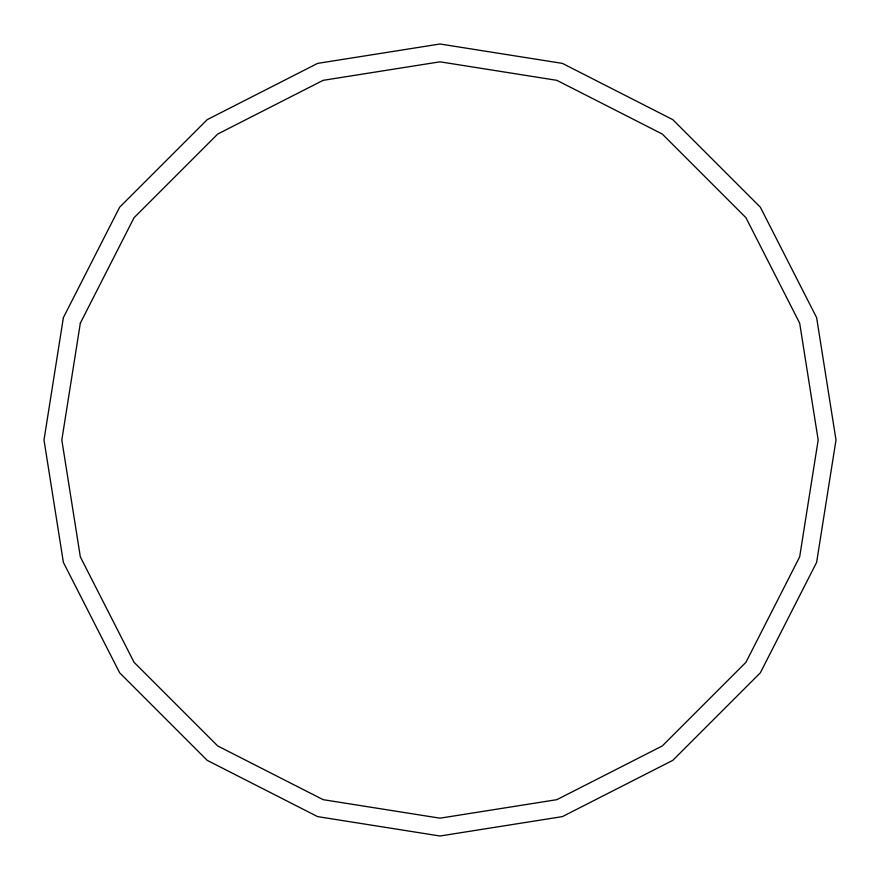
<?xml version="1.0" encoding="UTF-8"?>
<svg xmlns="http://www.w3.org/2000/svg" width="880" height="880" viewBox="0 0 880 880"><rect width="100%" height="100%" fill="white"/><g stroke="black" fill="none" stroke-linecap="round" stroke-linejoin="round"><path stroke-width="1.32" d="M63.382 317.625L44 440L63.382 562.375L119.625 672.76L207.24 760.375L317.625 816.618L440 836L562.375 816.618L672.76 760.375L760.375 672.76L816.618 562.375L836 440L816.618 317.625L760.375 207.24L672.76 119.625L562.375 63.382L440 44L317.625 63.382L207.24 119.625L119.625 207.24L63.382 317.625M80.333 323.136L61.82 440L80.333 556.864L134.046 662.288L217.712 745.954L323.136 799.667L440 818.18L556.864 799.667L662.288 745.954L745.954 662.288L799.667 556.864L818.18 440L799.667 323.136L745.954 217.712L662.288 134.046L556.864 80.333L440 61.82L323.136 80.333L217.712 134.046L134.046 217.712L80.333 323.136"/></g></svg>
